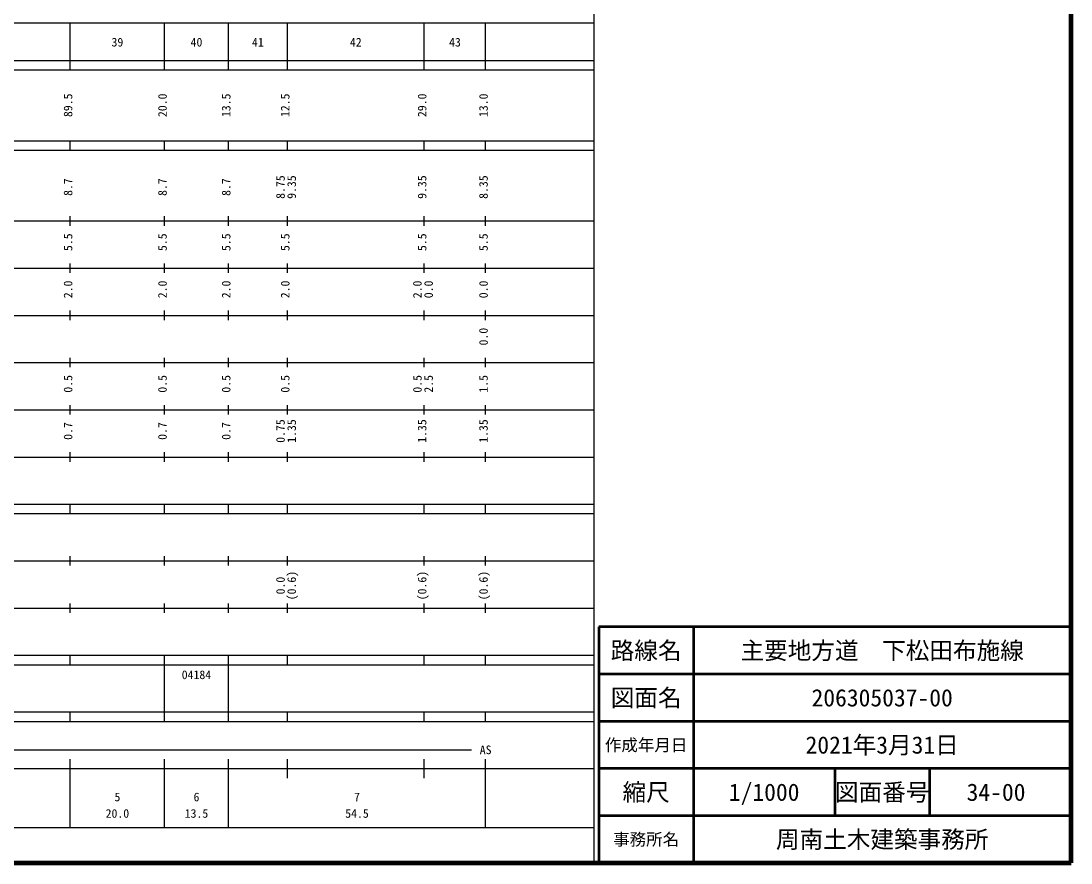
# Model space of a CAD drawing. Units: millimetres on the paper, enlarged 1000 times. Extents: x 40000 to 680000, y 20000 to 380000.
# Drawn here: x 457575 to 680000, y 20000 to 198357 of the extents above; entities that cross this region are included whole.
import ezdxf
from ezdxf.enums import TextEntityAlignment as Align

# ---------------------------------------------------------------- set-up
doc = ezdxf.new("R2010")
doc.units = ezdxf.units.MM
doc.header["$LTSCALE"] = 1000
for name, color, linetype, lineweight in [('M-TTL', 2, 'Continuous', 140), ('M-TTL-BAND', 7, 'Continuous', 25), ('M-TTL-FRAM', 2, 'Continuous', 50), ('M-TTL-LINE', 7, 'Continuous', 50)]:
    doc.layers.add(name, color=color, linetype=linetype, lineweight=lineweight)
doc.layers.add('M-TTL-TXT', color=7, linetype='Continuous')
doc.styles.add('ＭＳ ゴシック', font='')
doc.styles.get('ＭＳ ゴシック').set_extended_font_data('MS Gothic')

msp = doc.modelspace()

# ---------------------------------------------------------------- linework, layer by layer
at = {"layer": 'M-TTL'}
for p, q in [((680000, 20000), (680000, 380000)), ((680000, 20000), (680000, 380000)), ((680000, 20000), (680000, 380000)), ((40000, 20000), (680000, 20000)), ((40000, 20000), (680000, 20000)), ((40000, 20000), (680000, 20000))]:
    msp.add_line(p, q, dxfattribs=at)
at = {"layer": 'M-TTL-BAND'}
for p, q in [((579000, 20000), (579000, 370000)), ((579000, 20000), (579000, 370000)), ((68000, 198000), (579000, 198000)), ((68000, 198000), (579000, 198000)), ((468000, 188000), (468000, 198000)), ((488000, 188000), (488000, 198000)), ((501500, 188000), (501500, 198000)), ((514000, 188000), (514000, 198000)), ((543000, 188000), (543000, 198000)), ((556000, 188000), (556000, 198000)), ((40000, 190000), (579000, 190000)), ((40000, 190000), (579000, 190000)), ((40000, 188000), (579000, 188000)), ((40000, 188000), (579000, 188000)), ((40000, 173000), (579000, 173000)), ((40000, 173000), (579000, 173000)), ((468000, 171000), (468000, 173000)), ((488000, 171000), (488000, 173000)), ((501500, 171000), (501500, 173000)), ((514000, 171000), (514000, 173000)), ((543000, 171000), (543000, 173000)), ((556000, 171000), (556000, 173000)), ((40000, 171000), (579000, 171000)), ((40000, 171000), (579000, 171000)), ((40000, 156000), (579000, 156000)), ((40000, 156000), (579000, 156000)), ((468000, 155000), (468000, 157000)), ((488000, 155000), (488000, 157000)), ((501500, 155000), (501500, 157000)), ((514000, 155000), (514000, 157000)), ((543000, 155000), (543000, 157000)), ((556000, 155000), (556000, 157000)), ((468000, 145000), (468000, 147000)), ((488000, 145000), (488000, 147000)), ((501500, 145000), (501500, 147000)), ((514000, 145000), (514000, 147000)), ((543000, 145000), (543000, 147000)), ((556000, 145000), (556000, 147000)), ((46000, 146000), (579000, 146000)), ((46000, 146000), (579000, 146000)), ((52000, 136000), (579000, 136000)), ((52000, 136000), (579000, 136000)), ((468000, 135000), (468000, 137000)), ((488000, 135000), (488000, 137000)), ((501500, 135000), (501500, 137000)), ((514000, 135000), (514000, 137000)), ((543000, 135000), (543000, 137000)), ((556000, 135000), (556000, 137000)), ((468000, 125000), (468000, 127000)), ((488000, 125000), (488000, 127000)), ((501500, 125000), (501500, 127000)), ((514000, 125000), (514000, 127000)), ((543000, 125000), (543000, 127000)), ((556000, 125000), (556000, 127000)), ((46000, 126000), (579000, 126000)), ((46000, 126000), (579000, 126000)), ((52000, 116000), (579000, 116000)), ((52000, 116000), (579000, 116000)), ((468000, 115000), (468000, 117000)), ((488000, 115000), (488000, 117000)), ((501500, 115000), (501500, 117000)), ((514000, 115000), (514000, 117000)), ((543000, 115000), (543000, 117000)), ((556000, 115000), (556000, 117000)), ((468000, 105000), (468000, 107000)), ((488000, 105000), (488000, 107000)), ((501500, 105000), (501500, 107000)), ((514000, 105000), (514000, 107000)), ((543000, 105000), (543000, 107000)), ((556000, 105000), (556000, 107000)), ((46000, 106000), (579000, 106000)), ((46000, 106000), (579000, 106000)), ((40000, 96000), (579000, 96000)), ((40000, 96000), (579000, 96000)), ((468000, 94000), (468000, 96000)), ((488000, 94000), (488000, 96000)), ((501500, 94000), (501500, 96000)), ((514000, 94000), (514000, 96000)), ((543000, 94000), (543000, 96000)), ((556000, 94000), (556000, 96000)), ((40000, 94000), (579000, 94000)), ((40000, 94000), (579000, 94000)), ((468000, 83000), (468000, 85000)), ((488000, 83000), (488000, 85000)), ((501500, 83000), (501500, 85000)), ((514000, 83000), (514000, 85000)), ((543000, 83000), (543000, 85000)), ((556000, 83000), (556000, 85000)), ((49000, 84000), (579000, 84000)), ((49000, 84000), (579000, 84000)), ((40000, 74000), (579000, 74000)), ((40000, 74000), (579000, 74000)), ((468000, 73000), (468000, 75000)), ((488000, 73000), (488000, 75000)), ((501500, 73000), (501500, 75000)), ((514000, 73000), (514000, 75000)), ((543000, 73000), (543000, 75000)), ((556000, 73000), (556000, 75000)), ((40000, 64000), (579000, 64000)), ((40000, 64000), (579000, 64000)), ((468000, 62000), (468000, 64000)), ((488000, 62000), (488000, 64000)), ((501500, 62000), (501500, 64000)), ((514000, 62000), (514000, 64000)), ((543000, 62000), (543000, 64000)), ((556000, 62000), (556000, 64000)), ((40000, 62000), (579000, 62000)), ((40000, 62000), (579000, 62000)), ((488000, 52000), (488000, 62000)), ((501500, 52000), (501500, 62000)), ((40000, 52000), (579000, 52000)), ((40000, 52000), (579000, 52000)), ((468000, 50000), (468000, 52000)), ((488000, 50000), (488000, 52000)), ((501500, 50000), (501500, 52000)), ((514000, 50000), (514000, 52000)), ((543000, 50000), (543000, 52000)), ((556000, 50000), (556000, 52000)), ((40000, 50000), (579000, 50000)), ((40000, 50000), (579000, 50000)), ((71000, 44000), (553000, 44000)), ((468000, 27500), (468000, 42000)), ((488000, 27500), (488000, 42000)), ((501500, 27500), (501500, 42000)), ((514000, 38000), (514000, 42000)), ((543000, 38000), (543000, 42000)), ((556000, 27500), (556000, 42000)), ((40000, 40000), (579000, 40000)), ((40000, 40000), (579000, 40000)), ((68000, 27500), (579000, 27500)), ((68000, 27500), (579000, 27500))]:
    msp.add_line(p, q, dxfattribs=at)
at = {"layer": 'M-TTL-FRAM'}
for p, q in [((680000, 70000), (580000, 70000)), ((580000, 70000), (580000, 20000)), ((680000, 70000), (580000, 70000)), ((580000, 70000), (580000, 20000))]:
    msp.add_line(p, q, dxfattribs=at)
at = {"layer": 'M-TTL-LINE'}
for p, q in [((600000, 70000), (600000, 20000)), ((600000, 70000), (600000, 20000)), ((680000, 60000), (580000, 60000)), ((680000, 60000), (580000, 60000)), ((680000, 50000), (580000, 50000)), ((680000, 50000), (580000, 50000)), ((680000, 40000), (580000, 40000)), ((680000, 40000), (580000, 40000)), ((630000, 40000), (630000, 30000)), ((630000, 40000), (630000, 30000)), ((650000, 40000), (650000, 30000)), ((650000, 40000), (650000, 30000)), ((680000, 30000), (580000, 30000)), ((680000, 30000), (580000, 30000))]:
    msp.add_line(p, q, dxfattribs=at)

# ---------------------------------------------------------------- texts
at = {"layer": 'M-TTL-BAND', "style": 'ＭＳ ゴシック'}
for s, p in [('39', (478000, 192405)), ('40', (494750, 192405)), ('41', (507750, 192405)), ('42', (528500, 192405)), ('43', (549500, 192405)), ('AS', (556000, 42500)), ('5', (478000, 32523)), ('6', (494750, 32523)), ('7', (528750, 32523)), ('20.0', (478000, 29033)), ('13.5', (494750, 29033)), ('54.5', (528750, 29033))]:
    msp.add_text(s, height=1833, dxfattribs=at).set_placement(p, align=Align.BOTTOM_CENTER)
for s, p in [('89.5', (469000, 180500)), ('20.0', (489000, 180500)), ('13.5', (502500, 180500)), ('12.5', (515000, 180500)), ('29.0', (544000, 180500)), ('13.0', (557000, 180500)), ('8.7', (469000, 163174)), ('8.7', (489000, 163174)), ('8.7', (502500, 163174)), ('8.75', (514000, 163174)), ('9.35', (516370, 163174)), ('9.35', (544000, 163174)), ('8.35', (557000, 163174)), ('5.5', (469000, 151500)), ('5.5', (489000, 151500)), ('5.5', (502500, 151500)), ('5.5', (515000, 151500)), ('5.5', (544000, 151500)), ('5.5', (557000, 151500)), ('2.0', (469000, 141500)), ('2.0', (489000, 141500)), ('2.0', (502500, 141500)), ('2.0', (515000, 141500)), ('2.0', (543000, 141500)), ('0.0', (545370, 141500)), ('0.0', (557000, 141500)), ('0.0', (557000, 131500)), ('0.5', (469000, 121500)), ('0.5', (489000, 121500)), ('0.5', (502500, 121500)), ('0.5', (515000, 121500)), ('0.5', (543000, 121500)), ('2.5', (545370, 121500)), ('1.5', (557000, 121500)), ('0.75', (514000, 111500)), ('1.35', (516370, 111500)), ('1.35', (544000, 111500)), ('1.35', (557000, 111500)), ('0.7', (469000, 111500)), ('0.7', (489000, 111500)), ('0.7', (502500, 111500)), ('0.0', (514000, 78764)), ('(0.6)', (516370, 78764)), ('(0.6)', (544000, 78764)), ('(0.6)', (557000, 78764))]:
    msp.add_text(s, height=1833, rotation=90, dxfattribs=at).set_placement(p, align=Align.BOTTOM_CENTER)
msp.add_text('04184', height=1833, dxfattribs=at).set_placement((491625, 58405), align=Align.BOTTOM_LEFT)
at = {"layer": 'M-TTL-TXT', "style": 'ＭＳ ゴシック'}
for s, height, p in [('路線名', 3666, (590000, 65000)), ('路線名', 3666, (590000, 65000)), ('路線名', 3666, (590000, 65000)), ('路線名', 3666, (590000, 65000)), ('主要地方道\u3000下松田布施線', 3666, (640000, 65000)), ('主要地方道\u3000下松田布施線', 3666, (640000, 65000)), ('図面名', 3666, (590000, 55000)), ('図面名', 3666, (590000, 55000)), ('図面名', 3666, (590000, 55000)), ('図面名', 3666, (590000, 55000)), ('206305037-00', 3666, (640000, 55000)), ('206305037-00', 3666, (640000, 55000)), ('2021年3月31日', 3666, (640000, 45000)), ('作成年月日', 2566, (590000, 45000)), ('作成年月日', 2566, (590000, 45000)), ('作成年月日', 2566, (590000, 45000)), ('作成年月日', 2566, (590000, 45000)), ('縮尺', 3666, (590000, 35000)), ('縮尺', 3666, (590000, 35000)), ('縮尺', 3666, (590000, 35000)), ('縮尺', 3666, (590000, 35000)), ('1/1000', 3666, (615000, 35000)), ('1/1000', 3666, (615000, 35000)), ('図面番号', 3666, (640000, 35000)), ('図面番号', 3666, (640000, 35000)), ('図面番号', 3666, (640000, 35000)), ('図面番号', 3666, (640000, 35000)), ('34-00', 3666, (664125, 35000)), ('34-00', 3666, (664125, 35000)), ('周南土木建築事務所', 3666, (640000, 25000)), ('周南土木建築事務所', 3666, (640000, 25000)), ('事務所名', 2566, (590000, 25000)), ('事務所名', 2566, (590000, 25000)), ('事務所名', 2566, (590000, 25000)), ('事務所名', 2566, (590000, 25000))]:
    msp.add_text(s, height=height, dxfattribs=at).set_placement(p, align=Align.MIDDLE_CENTER)

doc.saveas('drawing.dxf')
